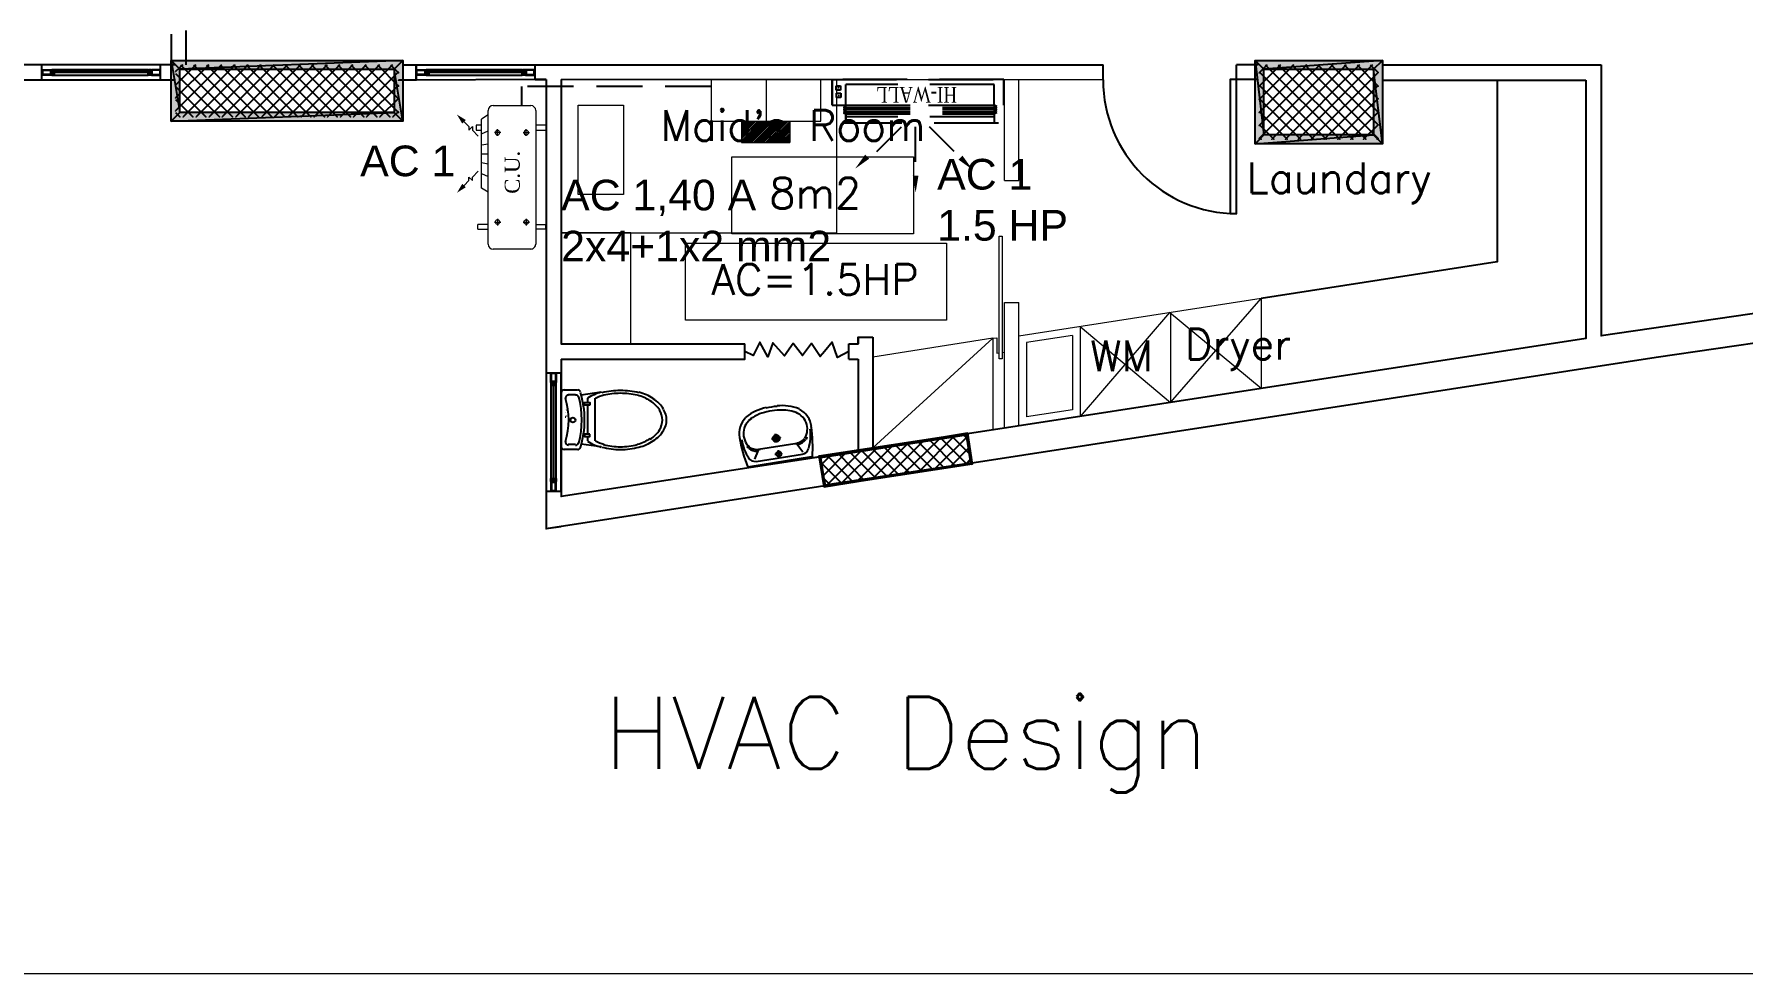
# Model space of a CAD drawing. Header units: inches. Extents: x 14 to 158, y 51 to 94.
# Drawn here: x 99.61 to 110.76, y 73.44 to 79.57 of the extents above; entities that cross this region are included whole.
import ezdxf

# ---------------------------------------------------------------- set-up
doc = ezdxf.new("R2010")
doc.units = ezdxf.units.IN
doc.header["$LTSCALE"] = 0.6
doc.header["$MEASUREMENT"] = 0
doc.linetypes.add('DASHED', pattern=[0.75, 0.5, -0.25])
doc.layers.get('0').update_dxf_attribs({"color": 253, "lineweight": 0})
for name, color, linetype, lineweight in [('AC-COND. UNIT', 195, 'Continuous', 0), ('Furniture', 253, 'Continuous', 0), ('POWER', 4, 'Continuous', 0), ('text', 3, 'Continuous', 0)]:
    doc.layers.add(name, color=color, linetype=linetype, lineweight=lineweight)
doc.layers.add('AC-HI.WALL', color=3, linetype='DASHED')
doc.styles.add('C', font='ROMANC.SHX')
doc.styles.add('ROMANS', font='', dxfattribs={"width": 0.8})
doc.styles.add('SIMPLEX', font='SIMPLEX.SHX')
doc.styles.get("Standard").update_dxf_attribs({"font": 'arial.ttf'})
doc.styles.get('ROMANS').set_extended_font_data('Amphion')

# ---------------------------------------------------------------- blocks, each defined once
blk = doc.blocks.new('A$C7A874722')
for p, q in [((1.8, 1), (0, 1)), ((0, 1), (0, 0)), ((1.8, 0), (1.8, 1)), ((0, 0), (1.8, 0))]:
    blk.add_line(p, q)
blk = doc.blocks.new('A$C685158DF')
at = {"layer": 'AC-HI.WALL', "color": 2}
for p, q in [((0, -0.4), (0, 0.4)), ((0, 0.4), (0.12, 0.4)), ((0, -0.4), (0, 0.4)), ((0.12, -0.4), (0.12, 0.4)), ((0.12, -0.4), (0.12, 0.4)), ((0.0235, 0.356), (0.0235, -0.3358)), ((0.1068, 0.356), (0.0235, 0.356)), ((0.12, 0.356), (0.1068, 0.356)), ((0.12, 0.356), (0.1068, 0.356)), ((0.1249, 0.3673), (0.12, 0.356)), ((0.1249, 0.3673), (0.12, 0.356)), ((0.12, 0.356), (0.2027, 0.356)), ((0.12, -0.3358), (0.12, 0.356)), ((0.12, -0.3358), (0.12, 0.356)), ((0.12, 0.356), (0.2027, 0.356)), ((0.1249, 0.3673), (0.1299, 0.356)), ((0.1249, 0.3673), (0.1299, 0.356)), ((0.1349, 0.3673), (0.1299, 0.356)), ((0.1349, 0.3673), (0.1299, 0.356)), ((0.1299, -0.3358), (0.1299, 0.356)), ((0.1299, -0.3358), (0.1299, 0.356)), ((0.1349, 0.3673), (0.1399, 0.356)), ((0.1349, 0.3673), (0.1399, 0.356)), ((0.1448, 0.3673), (0.1399, 0.356)), ((0.1448, 0.3673), (0.1399, 0.356)), ((0.1399, -0.3358), (0.1399, 0.356)), ((0.1399, -0.3358), (0.1399, 0.356)), ((0.1448, 0.3673), (0.1498, 0.356)), ((0.1448, 0.3673), (0.1498, 0.356)), ((0.1548, 0.3673), (0.1498, 0.356)), ((0.1548, 0.3673), (0.1498, 0.356)), ((0.1498, -0.3358), (0.1498, 0.356)), ((0.1548, 0.3673), (0.1598, 0.356)), ((0.1548, 0.3673), (0.1598, 0.356)), ((0.1598, 0.356), (0.2027, 0.356)), ((0.1598, -0.3358), (0.1598, 0.356)), ((0.1598, -0.3358), (0.1598, 0.356)), ((0.1598, 0.356), (0.2027, 0.356)), ((0.174, 0.356), (0.174, -0.3358)), ((0.174, 0.356), (0.174, -0.3358)), ((0.2027, 0.3753), (0.2027, -0.355)), ((0.2027, 0.3753), (0.2027, -0.355)), ((0.3352, 0.1696), (0.2202, 0.0546)), ((0.3352, 0.1696), (0.2202, 0.0546)), ((0.3828, -0.0111), (0.2202, -0.0111)), ((0.3828, -0.0111), (0.2202, -0.0111)), ((0.3352, -0.1918), (0.2202, -0.0769)), ((0.3352, -0.1918), (0.2202, -0.0769)), ((0.0928, -0.3358), (0.0235, -0.3358)), ((0.2027, -0.3358), (0.0928, -0.3358)), ((0.2027, -0.3358), (0.0928, -0.3358)), ((0.12, -0.3358), (0.1068, -0.3358)), ((0.12, -0.3358), (0.1068, -0.3358)), ((0.1249, -0.3471), (0.12, -0.3358)), ((0.1249, -0.3471), (0.12, -0.3358)), ((0.1249, -0.3471), (0.1299, -0.3358)), ((0.1249, -0.3471), (0.1299, -0.3358)), ((0.1349, -0.3471), (0.1299, -0.3358)), ((0.1349, -0.3471), (0.1299, -0.3358)), ((0.1349, -0.3471), (0.1399, -0.3358)), ((0.1349, -0.3471), (0.1399, -0.3358)), ((0.1448, -0.3471), (0.1399, -0.3358)), ((0.1448, -0.3471), (0.1399, -0.3358)), ((0.1448, -0.3471), (0.1498, -0.3358)), ((0.1448, -0.3471), (0.1498, -0.3358)), ((0.1548, -0.3471), (0.1498, -0.3358)), ((0.1548, -0.3471), (0.1498, -0.3358)), ((0.1548, -0.3471), (0.1598, -0.3358)), ((0.1548, -0.3471), (0.1598, -0.3358)), ((0.1598, -0.3358), (0.2027, -0.3358)), ((0.1598, -0.3358), (0.2027, -0.3358)), ((0.12, -0.4), (0, -0.4)), ((0.12, -0.4), (0, -0.4))]:
    blk.add_line(p, q, dxfattribs=at)
for points in [[(0.12, -0.4), (0.12, 0.4), (0, 0.4), (0, -0.4)], [(0.0489, -0.3603), (0.0489, -0.3803), (0.0289, -0.3803), (0.0289, -0.3603)], [(0.0489, -0.3603), (0.0489, -0.3803), (0.0289, -0.3803), (0.0289, -0.3603)], [(0.0836, -0.3591), (0.0836, -0.3791), (0.0636, -0.3791), (0.0636, -0.3591)], [(0.0836, -0.3591), (0.0836, -0.3791), (0.0636, -0.3791), (0.0636, -0.3591)]]:
    blk.add_lwpolyline(points, close=True, dxfattribs=at)
at = {"layer": 'AC-HI.WALL', "color": 2, "const_width": 0.00371}
for points in [[(0.0387, -0.3683, 1), (0.0387, -0.3721, 1)], [(0.0387, -0.3683, 1), (0.0387, -0.3721, 1)], [(0.0745, -0.3666, 1), (0.0745, -0.3704, 1)], [(0.0745, -0.3666, 1), (0.0745, -0.3704, 1)]]:
    blk.add_lwpolyline(points, format="xyb", close=True, dxfattribs=at)
at = {"layer": 'AC-HI.WALL', "color": 2}
for points in [[(0.3543, 0.2076), (0.3731, 0.1888), (0.42, 0.2545)], [(0.3543, 0.2076), (0.3731, 0.1888), (0.42, 0.2545)], [(0.4474, 0.0027), (0.4474, -0.0239), (0.5271, -0.0106)], [(0.4474, 0.0027), (0.4474, -0.0239), (0.5271, -0.0106)], [(0.3499, -0.2457), (0.3686, -0.2269), (0.4156, -0.2926)], [(0.3499, -0.2457), (0.3686, -0.2269), (0.4156, -0.2926)]]:
    blk.add_solid(points, dxfattribs=at)
at = {"layer": 'AC-HI.WALL', "color": 2, "insert": (0.0331, -0.0063), "char_height": 0.073015, "width": 1.967177, "attachment_point": 8, "rotation": 270, "style": 'ROMANS'}
blk.add_mtext('\\A1;{\\fTimes New Roman|b0|i0|c0|p18;HI-WALL}', dxfattribs=at)
blk = doc.blocks.new('*X36')
at = {"color": 0}
for p, q in [((375.833, -121.97), (376.007, -121.796)), ((375.833, -121.956), (375.993, -121.796)), ((375.833, -121.942), (375.979, -121.796)), ((375.833, -121.928), (375.965, -121.796)), ((375.833, -121.914), (375.951, -121.796)), ((375.833, -121.9), (375.936, -121.796)), ((375.833, -121.886), (375.922, -121.796)), ((375.833, -121.871), (375.908, -121.796)), ((375.833, -121.857), (375.894, -121.796)), ((375.833, -121.843), (375.88, -121.796)), ((375.833, -121.829), (375.866, -121.796)), ((375.833, -121.815), (375.852, -121.796)), ((375.833, -121.801), (375.837, -121.796)), ((375.845, -121.972), (376.021, -121.796)), ((375.859, -121.972), (376.035, -121.796)), ((375.873, -121.972), (376.05, -121.796)), ((375.887, -121.972), (376.064, -121.796)), ((375.901, -121.972), (376.078, -121.796)), ((375.916, -121.972), (376.092, -121.796)), ((375.93, -121.972), (376.106, -121.796)), ((375.944, -121.972), (376.12, -121.796)), ((375.958, -121.972), (376.134, -121.796)), ((375.972, -121.972), (376.149, -121.796)), ((375.986, -121.972), (376.163, -121.796)), ((376, -121.972), (376.177, -121.796)), ((376.015, -121.972), (376.191, -121.796)), ((376.029, -121.972), (376.205, -121.796)), ((376.043, -121.972), (376.219, -121.796)), ((376.057, -121.972), (376.233, -121.797)), ((376.071, -121.972), (376.233, -121.811)), ((376.085, -121.972), (376.233, -121.825)), ((376.099, -121.972), (376.233, -121.839)), ((376.114, -121.972), (376.233, -121.853)), ((376.128, -121.972), (376.233, -121.867)), ((376.142, -121.972), (376.233, -121.882)), ((376.156, -121.972), (376.233, -121.896)), ((376.17, -121.972), (376.233, -121.91)), ((376.184, -121.972), (376.233, -121.924)), ((376.198, -121.972), (376.233, -121.938)), ((376.213, -121.972), (376.233, -121.952)), ((376.227, -121.972), (376.233, -121.966))]:
    blk.add_line(p, q, dxfattribs=at)
blk = doc.blocks.new('CB')
at = {"layer": 'POWER'}
for points in [[(28.618, 18.949), (28.924, 18.949)], [(28.618, 18.814), (28.618, 18.949)], [(28.924, 18.814), (28.924, 18.949)], [(29.121, 18.549), (28.425, 18.549), (28.425, 18.814), (29.121, 18.814), (29.121, 18.549)], [(28.773, 18.549), (28.773, 18.814)]]:
    blk.add_lwpolyline(points, dxfattribs=at)
at = {"layer": 'POWER', "xscale": -0.76608, "yscale": 0.76608, "zscale": 0.76608, "rotation": 359.9999999999998}
blk.add_blockref('*X36', (316.842, 112.255), dxfattribs=at)
blk = doc.blocks.new('A$C408B1B4C')
at = {"layer": 'AC-COND. UNIT', "color": 2}
for p, q in [((-0.287, 0.02), (-0.062, 0.02)), ((-0.461, -0.077), (-0.432, -0.106)), ((-0.389, -0.098), (-0.389, -0.127)), ((-0.357, -0.098), (-0.389, -0.098)), ((-0.317, -0.036), (-0.357, -0.061)), ((-0.357, -0.475), (-0.357, -0.061)), ((-0.317, -0.809), (-0.317, -0.01)), ((-0.032, -0.01), (-0.032, -0.809)), ((0.029, -0.098), (-0.032, -0.098)), ((0.029, -0.098), (0.029, -0.127)), ((-0.432, -0.128), (-0.411, -0.106)), ((-0.432, -0.106), (-0.432, -0.128)), ((-0.411, -0.106), (-0.411, -0.128)), ((-0.411, -0.128), (-0.376, -0.163)), ((-0.389, -0.127), (-0.357, -0.127)), ((-0.357, -0.149), (-0.317, -0.132)), ((-0.241, -0.142), (-0.28, -0.142)), ((-0.261, -0.161), (-0.261, -0.122)), ((-0.108, -0.142), (-0.069, -0.142)), ((-0.089, -0.161), (-0.089, -0.122)), ((-0.032, -0.127), (0.029, -0.127)), ((-0.357, -0.215), (-0.317, -0.208)), ((-0.357, -0.268), (-0.317, -0.268)), ((-0.432, -0.408), (-0.411, -0.429)), ((-0.432, -0.429), (-0.432, -0.408)), ((-0.411, -0.408), (-0.376, -0.373)), ((-0.411, -0.429), (-0.411, -0.408)), ((-0.357, -0.321), (-0.317, -0.328)), ((-0.357, -0.387), (-0.317, -0.404)), ((-0.461, -0.459), (-0.432, -0.429)), ((-0.317, -0.499), (-0.357, -0.475)), ((-0.317, -0.691), (-0.378, -0.691)), ((-0.378, -0.72), (-0.378, -0.691)), ((-0.28, -0.677), (-0.241, -0.677)), ((-0.261, -0.658), (-0.261, -0.697)), ((-0.108, -0.677), (-0.069, -0.677)), ((-0.089, -0.658), (-0.089, -0.697)), ((-0.032, -0.691), (0.029, -0.691)), ((0.029, -0.72), (0.029, -0.691)), ((-0.378, -0.72), (-0.317, -0.72)), ((0.029, -0.72), (-0.032, -0.72)), ((-0.062, -0.839), (-0.287, -0.839))]:
    blk.add_line(p, q, dxfattribs=at)
for centre, start, end in [((-0.287, -0.01), 90, 180), ((-0.062, -0.01), 0, 90), ((-0.287, -0.809), 180, 270), ((-0.062, -0.809), 270, 0)]:
    blk.add_arc(centre, 0.03, start, end, dxfattribs=at)
at = {"layer": 'AC-COND. UNIT', "color": 2, "extrusion": (6.64157e-26, 1.99247e-25, -1)}
for centre in [(-0.261, -0.142), (-0.089, -0.142)]:
    blk.add_ellipse(centre, major_axis=(0.00968, -0.00968), ratio=1, dxfattribs=at)
at = {"layer": 'AC-COND. UNIT', "color": 2}
for centre in [(-0.261, -0.677), (-0.089, -0.677)]:
    blk.add_ellipse(centre, major_axis=(0.00968, 0.00968), ratio=1, dxfattribs=at)
for points in [[(-0.472, -0.088), (-0.451, -0.066), (-0.504, -0.034)], [(-0.472, -0.448), (-0.451, -0.469), (-0.504, -0.502)]]:
    blk.add_solid(points, dxfattribs=at)
at = {"layer": 'AC-COND. UNIT', "color": 2, "linetype": 'Continuous', "insert": (-0.126, -0.508), "char_height": 0.09, "width": 2.16666, "attachment_point": 7, "rotation": 90, "style": 'C'}
blk.add_mtext('\\A1;{\\fTimes New Roman|b0|i0|c0|p18;C.U.}', dxfattribs=at)

msp = doc.modelspace()

# ---------------------------------------------------------------- hatches: boundary and pattern name
h = msp.add_hatch(color=256)
h.paths.add_polyline_path([(101.956, 79.058), (102.013, 79.002), (101.956, 79.341)])
h.paths.add_polyline_path([(102.013, 79.002), (101.956, 79.341), (102.013, 79.397)])
h.paths.add_polyline_path([(101.956, 79.341), (102.013, 79.397), (100.558, 79.341)])
h.paths.add_polyline_path([(102.013, 79.397), (100.558, 79.341), (100.501, 79.397)])
h.paths.add_polyline_path([(100.558, 79.341), (100.501, 79.397), (100.558, 79.058)])
h.paths.add_polyline_path([(100.501, 79.397), (100.558, 79.058), (100.501, 79.002)])
h.paths.add_polyline_path([(100.558, 79.058), (100.501, 79.002), (101.956, 79.058)])
h.paths.add_polyline_path([(100.501, 79.002), (101.956, 79.058), (102.013, 79.002)])
h = msp.add_hatch(color=256)
h.paths.add_polyline_path([(101.956, 79.058), (102.013, 79.002), (101.956, 79.341)])
h.paths.add_polyline_path([(102.013, 79.002), (101.956, 79.341), (102.013, 79.397)])
h.paths.add_polyline_path([(101.956, 79.341), (102.013, 79.397), (100.558, 79.341)])
h.paths.add_polyline_path([(102.013, 79.397), (100.558, 79.341), (100.501, 79.397)])
h.paths.add_polyline_path([(100.558, 79.341), (100.501, 79.397), (100.558, 79.058)])
h.paths.add_polyline_path([(100.501, 79.397), (100.558, 79.058), (100.501, 79.002)])
h.paths.add_polyline_path([(100.558, 79.058), (100.501, 79.002), (101.956, 79.058)])
h.paths.add_polyline_path([(100.501, 79.002), (101.956, 79.058), (102.013, 79.002)])
h = msp.add_hatch(color=256)
h.paths.add_polyline_path([(107.634, 78.913), (107.577, 78.853), (108.35, 78.913)])
h.paths.add_polyline_path([(107.577, 78.853), (108.35, 78.913), (108.41, 78.853)])
h.paths.add_polyline_path([(108.35, 78.913), (108.41, 78.853), (108.35, 79.341)])
h.paths.add_polyline_path([(108.41, 78.853), (108.35, 79.341), (108.41, 79.397)])
h.paths.add_polyline_path([(108.35, 79.341), (108.41, 79.397), (107.634, 79.341)])
h.paths.add_polyline_path([(108.41, 79.397), (107.634, 79.341), (107.577, 79.397)])
h.paths.add_polyline_path([(107.634, 79.341), (107.577, 79.397), (107.634, 78.913)])
h.paths.add_polyline_path([(107.577, 79.397), (107.634, 78.913), (107.577, 78.853)])
h = msp.add_hatch(color=256)
h.paths.add_polyline_path([(103.068, 77.109), (103.079, 77.109), (103.079, 77.105), (103.076, 77.105), (103.072, 77.105), (103.072, 77.109), (103.068, 77.109), (103.069, 77.109)])
h.paths.add_polyline_path([(103.076, 77.109), (103.072, 77.109), (103.072, 77.105), (103.076, 77.105), (103.079, 77.105), (103.079, 77.109)])
for points in [[(103.076, 77.119), (103.072, 77.119), (103.072, 77.116), (103.072, 77.112), (103.076, 77.112), (103.076, 77.116), (103.076, 77.119), (103.079, 77.119), (103.083, 77.119), (103.083, 77.116), (103.083, 77.112), (103.079, 77.112), (103.079, 77.116), (103.079, 77.119), (103.079, 77.116), (103.076, 77.116), (103.076, 77.112), (103.072, 77.112), (103.072, 77.116), (103.072, 77.119)], [(103.076, 77.092), (103.072, 77.092), (103.072, 77.087), (103.076, 77.087), (103.076, 77.092), (103.079, 77.092), (103.079, 77.087), (103.076, 77.087), (103.079, 77.087), (103.079, 77.092), (103.076, 77.092), (103.076, 77.087), (103.072, 77.087), (103.072, 77.092)], [(103.076, 77.081), (103.072, 77.081), (103.072, 77.078), (103.072, 77.076), (103.076, 77.078), (103.076, 77.076), (103.076, 77.081), (103.079, 77.081), (103.083, 77.081), (103.083, 77.078), (103.083, 77.076), (103.079, 77.078), (103.079, 77.076), (103.079, 77.074), (103.079, 77.078), (103.079, 77.076), (103.079, 77.081), (103.079, 77.078), (103.079, 77.076), (103.076, 77.078), (103.076, 77.076), (103.076, 77.074), (103.072, 77.074), (103.072, 77.078), (103.072, 77.076), (103.072, 77.081)], [(103.072, 77.074), (103.083, 77.074), (103.083, 77.071), (103.079, 77.071), (103.079, 77.069), (103.079, 77.067), (103.076, 77.067), (103.072, 77.067), (103.072, 77.071), (103.076, 77.071), (103.076, 77.069), (103.079, 77.071), (103.079, 77.069), (103.076, 77.071), (103.076, 77.069), (103.072, 77.071)], [(103.072, 77.056), (103.076, 77.056), (103.079, 77.056), (103.079, 77.06), (103.079, 77.056), (103.083, 77.056), (103.079, 77.056)], [(103.072, 77.053), (103.076, 77.053), (103.079, 77.053), (103.079, 77.056), (103.079, 77.053), (103.083, 77.053), (103.079, 77.053)]]:
    msp.add_hatch(color=256).paths.add_polyline_path(points)
h = msp.add_hatch(color=256)
h.paths.add_polyline_path([(103.072, 77.098), (103.072, 77.103), (103.072, 77.101), (103.076, 77.103), (103.076, 77.101), (103.076, 77.098), (103.079, 77.098), (103.079, 77.103), (103.079, 77.101), (103.076, 77.103), (103.076, 77.101), (103.079, 77.103), (103.079, 77.101), (103.079, 77.098), (103.076, 77.098)])
h.paths.add_polyline_path([(103.076, 77.098), (103.076, 77.103), (103.076, 77.101), (103.072, 77.103), (103.072, 77.101), (103.072, 77.098)])
h = msp.add_hatch(color=256)
h.paths.add_polyline_path([(103.072, 77.06), (103.072, 77.063), (103.072, 77.067), (103.076, 77.067), (103.076, 77.063), (103.076, 77.06), (103.079, 77.06), (103.079, 77.063), (103.076, 77.063), (103.076, 77.067), (103.079, 77.067), (103.079, 77.063), (103.079, 77.06), (103.076, 77.06)])
h.paths.add_polyline_path([(103.076, 77.06), (103.076, 77.063), (103.072, 77.063), (103.072, 77.06)])
h = msp.add_hatch(color=256)
h.paths.add_polyline_path([(105.692, 76.954), (105.699, 76.965), (104.742, 76.806)])
h.paths.add_polyline_path([(105.699, 76.965), (104.742, 76.806), (104.731, 76.816)])
h.paths.add_polyline_path([(104.742, 76.806), (104.731, 76.816), (104.77, 76.625)])
h.paths.add_polyline_path([(104.731, 76.816), (104.77, 76.625), (104.763, 76.614)])
h.paths.add_polyline_path([(104.77, 76.625), (104.763, 76.614), (105.72, 76.77)])
h.paths.add_polyline_path([(104.763, 76.614), (105.72, 76.77), (105.731, 76.763)])
h.paths.add_polyline_path([(105.72, 76.77), (105.731, 76.763), (105.692, 76.954)])
h.paths.add_polyline_path([(105.731, 76.763), (105.692, 76.954), (105.699, 76.965)])

# ---------------------------------------------------------------- linework, layer by layer
at = {"linetype": 'Continuous', "lineweight": -2}
for p, q in [((100.501, 79.569), (100.501, 79.397)), ((100.597, 79.592), (100.597, 79.368))]:
    msp.add_line(p, q, dxfattribs=at)
for p, q in [((103.047, 79.273), (106.585, 79.273)), ((107.616, 77.844), (107.616, 77.256))]:
    msp.add_line(p, q)
at = {"lineweight": 0}
for p, q in [((105.941, 78.615), (105.941, 79.273)), ((106.036, 78.615), (106.036, 79.273)), ((105.941, 78.615), (106.036, 78.615)), ((105.941, 76.998), (105.941, 77.817)), ((105.941, 77.817), (106.036, 77.817)), ((106.036, 77.013), (106.036, 77.817))]:
    msp.add_line(p, q, dxfattribs=at)
for points in [[(86.637, 93.027), (118.378, 93.027), (118.378, 73.436), (86.637, 73.436)], [(103.157, 79.106), (103.453, 79.106), (103.453, 78.523), (103.157, 78.523)], [(104.162, 78.768), (105.347, 78.768), (105.347, 78.266), (104.162, 78.266)], [(103.047, 77.547), (103.502, 77.547), (103.502, 78.273), (103.047, 78.273)], [(103.858, 78.204), (105.562, 78.204), (105.562, 77.702), (103.858, 77.702)]]:
    msp.add_lwpolyline(points, close=True)
at = {"linetype": 'Continuous', "lineweight": -2}
for points in [[(99.657, 79.368), (98.15, 79.368), (98.15, 79.368)], [(99.657, 79.368), (99.216, 79.368), (99.216, 79.368)], [(100.431, 79.368), (99.657, 79.368), (99.657, 79.368)], [(99.657, 79.269), (99.657, 79.368), (99.657, 79.368)], [(100.431, 79.368), (99.657, 79.368), (99.657, 79.368)], [(99.657, 79.269), (99.657, 79.368), (99.657, 79.368)], [(99.657, 79.337), (99.722, 79.337), (99.722, 79.301), (99.657, 79.301)], [(99.657, 79.301), (99.657, 79.337), (99.657, 79.337)], [(99.657, 79.337), (99.722, 79.337), (99.722, 79.301), (99.657, 79.301)], [(99.657, 79.301), (99.657, 79.337), (99.657, 79.337)], [(100.372, 79.323), (99.722, 79.323), (99.722, 79.323)], [(100.372, 79.323), (99.722, 79.323), (99.722, 79.323)], [(100.372, 79.319), (99.722, 79.319), (99.722, 79.319)], [(100.372, 79.319), (99.722, 79.319), (99.722, 79.319)], [(100.35, 79.337), (99.739, 79.337), (99.739, 79.337)], [(100.35, 79.337), (99.739, 79.337), (99.739, 79.337)], [(100.431, 79.337), (100.372, 79.337), (100.372, 79.301), (100.431, 79.301)], [(100.431, 79.337), (100.372, 79.337), (100.372, 79.301), (100.431, 79.301)], [(100.53, 79.368), (100.431, 79.368), (100.431, 79.368)], [(100.431, 79.269), (100.431, 79.368), (100.431, 79.368)], [(100.53, 79.368), (100.431, 79.368), (100.431, 79.368)], [(100.431, 79.269), (100.431, 79.368), (100.431, 79.368)], [(100.431, 79.301), (100.431, 79.337), (100.431, 79.337)], [(100.431, 79.301), (100.431, 79.337), (100.431, 79.337)], [(100.83, 79.368), (100.53, 79.068), (100.53, 79.068)], [(100.746, 79.368), (100.53, 79.153), (100.53, 79.153)], [(100.661, 79.368), (100.53, 79.237), (100.53, 79.237)], [(100.576, 79.368), (100.53, 79.326), (100.53, 79.326)], [(100.83, 79.368), (100.53, 79.068), (100.53, 79.068)], [(100.746, 79.368), (100.53, 79.153), (100.53, 79.153)], [(100.661, 79.368), (100.53, 79.237), (100.53, 79.237)], [(100.576, 79.368), (100.53, 79.326), (100.53, 79.326)], [(100.562, 79.368), (100.901, 79.029), (100.901, 79.029)], [(100.562, 79.368), (100.901, 79.029), (100.901, 79.029)], [(100.918, 79.368), (100.58, 79.029), (100.58, 79.029)], [(100.918, 79.368), (100.58, 79.029), (100.58, 79.029)], [(100.646, 79.368), (100.985, 79.029), (100.985, 79.029)], [(100.646, 79.368), (100.985, 79.029), (100.985, 79.029)], [(101.003, 79.368), (100.664, 79.029), (100.664, 79.029)], [(101.003, 79.368), (100.664, 79.029), (100.664, 79.029)], [(100.732, 79.368), (101.07, 79.029), (101.07, 79.029)], [(100.732, 79.368), (101.07, 79.029), (101.07, 79.029)], [(101.088, 79.368), (100.75, 79.029), (100.75, 79.029)], [(101.088, 79.368), (100.75, 79.029), (100.75, 79.029)], [(100.82, 79.368), (101.158, 79.029), (101.158, 79.029)], [(100.82, 79.368), (101.158, 79.029), (101.158, 79.029)], [(101.173, 79.368), (100.834, 79.029), (100.834, 79.029)], [(101.173, 79.368), (100.834, 79.029), (100.834, 79.029)], [(100.904, 79.368), (101.243, 79.029), (101.243, 79.029)], [(100.904, 79.368), (101.243, 79.029), (101.243, 79.029)], [(101.261, 79.368), (100.922, 79.029), (100.922, 79.029)], [(101.261, 79.368), (100.922, 79.029), (100.922, 79.029)], [(100.99, 79.368), (101.328, 79.029), (101.328, 79.029)], [(100.99, 79.368), (101.328, 79.029), (101.328, 79.029)], [(101.345, 79.368), (101.006, 79.029), (101.006, 79.029)], [(101.345, 79.368), (101.006, 79.029), (101.006, 79.029)], [(101.074, 79.368), (101.413, 79.029), (101.413, 79.029)], [(101.074, 79.368), (101.413, 79.029), (101.413, 79.029)], [(101.431, 79.368), (101.092, 79.029), (101.092, 79.029)], [(101.431, 79.368), (101.092, 79.029), (101.092, 79.029)], [(101.162, 79.368), (101.501, 79.029), (101.501, 79.029)], [(101.162, 79.368), (101.501, 79.029), (101.501, 79.029)], [(101.519, 79.368), (101.176, 79.029), (101.176, 79.029)], [(101.519, 79.368), (101.176, 79.029), (101.176, 79.029)], [(101.246, 79.368), (101.585, 79.029), (101.585, 79.029)], [(101.246, 79.368), (101.585, 79.029), (101.585, 79.029)], [(101.603, 79.368), (101.264, 79.029), (101.264, 79.029)], [(101.603, 79.368), (101.264, 79.029), (101.264, 79.029)], [(101.332, 79.368), (101.671, 79.029), (101.671, 79.029)], [(101.332, 79.368), (101.671, 79.029), (101.671, 79.029)], [(101.687, 79.368), (101.35, 79.029), (101.35, 79.029)], [(101.687, 79.368), (101.35, 79.029), (101.35, 79.029)], [(101.416, 79.368), (101.759, 79.029), (101.759, 79.029)], [(101.416, 79.368), (101.759, 79.029), (101.759, 79.029)], [(101.773, 79.368), (101.434, 79.029), (101.434, 79.029)], [(101.773, 79.368), (101.434, 79.029), (101.434, 79.029)], [(101.504, 79.368), (101.843, 79.029), (101.843, 79.029)], [(101.504, 79.368), (101.843, 79.029), (101.843, 79.029)], [(101.861, 79.368), (101.522, 79.029), (101.522, 79.029)], [(101.861, 79.368), (101.522, 79.029), (101.522, 79.029)], [(101.59, 79.368), (101.929, 79.029), (101.929, 79.029)], [(101.59, 79.368), (101.929, 79.029), (101.929, 79.029)], [(101.945, 79.368), (101.607, 79.029), (101.607, 79.029)], [(101.945, 79.368), (101.607, 79.029), (101.607, 79.029)], [(101.674, 79.368), (101.985, 79.058), (101.985, 79.058)], [(101.674, 79.368), (101.985, 79.058), (101.985, 79.058)], [(101.985, 79.323), (101.692, 79.029), (101.692, 79.029)], [(101.985, 79.323), (101.692, 79.029), (101.692, 79.029)], [(101.762, 79.368), (101.985, 79.146), (101.985, 79.146)], [(101.762, 79.368), (101.985, 79.146), (101.985, 79.146)], [(101.847, 79.368), (101.985, 79.23), (101.985, 79.23)], [(101.847, 79.368), (101.985, 79.23), (101.985, 79.23)], [(101.932, 79.368), (101.985, 79.316), (101.985, 79.316)], [(101.932, 79.368), (101.985, 79.316), (101.985, 79.316)], [(102.101, 79.368), (102.101, 79.269), (101.985, 79.269)], [(102.013, 79.368), (106.585, 79.368), (106.585, 79.368)], [(102.101, 79.269), (102.101, 79.368), (102.101, 79.368)], [(102.101, 79.337), (102.165, 79.337), (102.165, 79.301), (102.101, 79.301)], [(102.101, 79.301), (102.101, 79.337), (102.101, 79.337)], [(102.101, 79.337), (102.165, 79.337), (102.165, 79.301), (102.101, 79.301)], [(102.101, 79.301), (102.101, 79.337), (102.101, 79.337)], [(102.814, 79.323), (102.165, 79.323), (102.165, 79.323)], [(102.814, 79.323), (102.165, 79.323), (102.165, 79.323)], [(102.814, 79.319), (102.165, 79.319), (102.165, 79.319)], [(102.814, 79.319), (102.165, 79.319), (102.165, 79.319)], [(102.793, 79.337), (102.185, 79.337), (102.185, 79.337)], [(102.793, 79.337), (102.185, 79.337), (102.185, 79.337)], [(102.878, 79.337), (102.814, 79.337), (102.814, 79.301), (102.878, 79.301)], [(102.878, 79.337), (102.814, 79.337), (102.814, 79.301), (102.878, 79.301)], [(102.948, 79.273), (102.878, 79.273), (102.878, 79.368)], [(102.878, 79.273), (102.878, 79.368), (102.878, 79.368)], [(102.878, 79.301), (102.878, 79.337), (102.878, 79.337)], [(102.878, 79.301), (102.878, 79.337), (102.878, 79.337)], [(106.585, 79.273), (106.585, 79.368), (106.585, 79.368)], [(107.598, 79.273), (107.457, 79.273), (107.457, 79.368)], [(107.598, 79.368), (107.457, 79.368), (107.457, 79.368)], [(108.085, 79.368), (107.605, 78.888), (107.605, 78.888)], [(108.001, 79.368), (107.605, 78.973), (107.605, 78.973)], [(107.915, 79.368), (107.605, 79.058), (107.605, 79.058)], [(107.831, 79.368), (107.605, 79.142), (107.605, 79.142)], [(107.743, 79.368), (107.605, 79.23), (107.605, 79.23)], [(107.657, 79.368), (107.605, 79.316), (107.605, 79.316)], [(107.605, 79.323), (108.042, 78.884), (108.042, 78.884)], [(107.644, 79.368), (108.13, 78.884), (108.13, 78.884)], [(108.173, 79.368), (107.686, 78.884), (107.686, 78.884)], [(107.729, 79.368), (108.216, 78.884), (108.216, 78.884)], [(108.259, 79.368), (107.775, 78.884), (107.775, 78.884)], [(107.817, 79.368), (108.3, 78.884), (108.3, 78.884)], [(108.343, 79.368), (107.859, 78.884), (107.859, 78.884)], [(107.902, 79.368), (108.381, 78.888), (108.381, 78.888)], [(108.381, 79.319), (107.944, 78.884), (107.944, 78.884)], [(107.987, 79.368), (108.381, 78.977), (108.381, 78.977)], [(108.075, 79.368), (108.381, 79.061), (108.381, 79.061)], [(108.159, 79.368), (108.381, 79.146), (108.381, 79.146)], [(108.244, 79.368), (108.381, 79.23), (108.381, 79.23)], [(108.329, 79.368), (108.381, 79.319), (108.381, 79.319)], [(108.41, 79.368), (109.836, 79.368), (109.836, 79.368)], [(109.836, 79.368), (109.836, 77.6), (109.836, 77.6)], [(99.657, 79.269), (99.313, 79.269), (99.313, 79.269)], [(99.657, 79.269), (99.313, 79.269), (99.313, 79.269)], [(100.431, 79.269), (99.657, 79.269), (99.657, 79.269)], [(100.431, 79.269), (99.657, 79.269), (99.657, 79.269)], [(99.739, 79.301), (100.35, 79.301), (100.35, 79.301)], [(99.739, 79.301), (100.35, 79.301), (100.35, 79.301)], [(100.53, 79.269), (100.431, 79.269), (100.431, 79.269)], [(100.53, 79.269), (100.431, 79.269), (100.431, 79.269)], [(100.53, 79.312), (100.816, 79.029), (100.816, 79.029)], [(100.53, 79.312), (100.816, 79.029), (100.816, 79.029)], [(100.53, 79.228), (100.728, 79.029), (100.728, 79.029)], [(100.53, 79.228), (100.728, 79.029), (100.728, 79.029)], [(101.985, 79.237), (101.776, 79.029), (101.776, 79.029)], [(101.985, 79.237), (101.776, 79.029), (101.776, 79.029)], [(102.101, 79.269), (101.985, 79.269), (101.985, 79.269)], [(102.878, 79.273), (102.101, 79.269), (102.101, 79.269)], [(102.878, 79.273), (102.101, 79.269), (102.101, 79.269)], [(102.185, 79.301), (102.793, 79.301), (102.793, 79.301)], [(102.185, 79.301), (102.793, 79.301), (102.793, 79.301)], [(102.878, 79.273), (102.948, 79.273), (102.948, 79.273)], [(102.948, 79.273), (102.948, 76.34), (102.948, 76.34)], [(103.047, 79.273), (103.047, 77.547), (103.047, 77.547)], [(107.605, 79.237), (107.958, 78.884), (107.958, 78.884)], [(108.381, 79.235), (108.028, 78.884), (108.028, 78.884)], [(108.41, 79.269), (109.737, 79.269), (109.737, 79.269)], [(109.158, 79.269), (109.158, 78.083), (109.158, 78.083)], [(109.737, 79.269), (109.737, 77.583), (109.737, 77.583)], [(100.53, 79.142), (100.643, 79.029), (100.643, 79.029)], [(100.53, 79.142), (100.643, 79.029), (100.643, 79.029)], [(101.985, 79.149), (101.864, 79.029), (101.864, 79.029)], [(101.985, 79.149), (101.864, 79.029), (101.864, 79.029)], [(107.605, 79.149), (107.874, 78.884), (107.874, 78.884)], [(108.381, 79.149), (108.117, 78.884), (108.117, 78.884)], [(100.53, 79.058), (100.558, 79.029), (100.558, 79.029)], [(100.53, 79.058), (100.558, 79.029), (100.558, 79.029)], [(101.985, 79.065), (101.949, 79.029), (101.949, 79.029)], [(101.985, 79.065), (101.949, 79.029), (101.949, 79.029)], [(107.605, 79.065), (107.786, 78.884), (107.786, 78.884)], [(107.605, 78.98), (107.7, 78.884), (107.7, 78.884)], [(108.381, 79.061), (108.202, 78.884), (108.202, 78.884)], [(107.605, 78.895), (107.616, 78.884), (107.616, 78.884)], [(108.381, 78.977), (108.286, 78.884), (108.286, 78.884)], [(108.381, 78.891), (108.375, 78.884), (108.375, 78.884)], [(114.871, 78.137), (110.196, 77.458), (110.196, 77.458)], [(109.158, 78.083), (107.616, 77.844)], [(111.778, 77.882), (109.836, 77.6), (109.836, 77.6)], [(103.047, 77.547), (104.247, 77.547), (104.247, 77.547)], [(104.925, 77.497), (104.851, 77.458), (104.817, 77.558), (104.767, 77.497), (104.738, 77.465), (104.681, 77.551), (104.622, 77.472), (104.561, 77.551), (104.505, 77.469), (104.428, 77.554), (104.396, 77.463), (104.344, 77.558), (104.301, 77.472), (104.247, 77.497)], [(104.247, 77.447), (104.247, 77.547), (104.247, 77.547)], [(104.925, 77.547), (104.986, 77.547), (104.986, 77.547)], [(104.925, 77.447), (104.925, 77.547), (104.925, 77.547)], [(104.986, 77.592), (105.081, 77.592), (105.081, 77.592)], [(105.081, 77.592), (105.081, 77.536), (105.081, 77.536)], [(105.081, 77.547), (105.081, 76.861), (105.081, 76.861)], [(109.737, 77.583), (107.616, 77.256), (107.616, 77.256)], [(103.047, 77.447), (103.047, 76.551), (103.047, 76.551)], [(103.047, 77.447), (104.247, 77.447), (104.247, 77.447)], [(104.925, 77.447), (104.986, 77.447), (104.986, 77.447)], [(104.986, 77.447), (104.986, 76.847), (104.986, 76.847)], [(110.196, 77.458), (108.284, 77.162), (108.284, 77.162)], [(102.948, 77.359), (103.047, 77.359), (103.047, 77.359)], [(102.948, 77.359), (102.948, 76.587), (102.948, 76.587)], [(102.948, 77.359), (103.047, 77.359), (103.047, 77.359)], [(102.948, 77.359), (102.948, 76.587), (102.948, 76.587)], [(103.015, 77.359), (103.015, 77.296), (102.98, 77.296), (102.98, 77.359)], [(102.98, 77.359), (103.015, 77.359), (103.015, 77.359)], [(103.015, 77.359), (103.015, 77.296), (102.98, 77.296), (102.98, 77.359)], [(102.98, 77.359), (103.015, 77.359), (103.015, 77.359)], [(103.047, 77.402), (103.047, 76.551), (103.047, 76.551)], [(103.047, 76.587), (103.047, 77.359), (103.047, 77.359)], [(103.047, 76.587), (103.047, 77.359), (103.047, 77.359)], [(102.98, 77.279), (102.98, 76.668), (102.98, 76.668)], [(102.98, 77.279), (102.98, 76.668), (102.98, 76.668)], [(103.015, 76.668), (103.015, 77.279), (103.015, 77.279)], [(103.015, 76.668), (103.015, 77.279), (103.015, 77.279)], [(103.047, 76.879), (103.047, 77.229), (103.047, 77.229)], [(103.065, 77.247), (103.153, 77.247), (103.153, 77.247)], [(103.093, 77.218), (103.14, 77.218), (103.14, 77.218)], [(103.309, 77.232), (103.178, 77.212), (103.178, 77.212)], [(107.616, 77.256), (105.7, 76.96), (105.7, 76.96)], [(108.284, 77.162), (102.948, 76.34), (102.948, 76.34)], [(103.221, 77.166), (103.221, 77.194), (103.221, 77.194)], [(103.221, 76.958), (103.221, 77.148), (103.221, 77.148)], [(103.269, 76.915), (103.269, 77.194), (103.269, 77.194)], [(103.14, 76.89), (103.093, 76.89), (103.093, 76.89)], [(103.309, 76.876), (103.178, 76.894), (103.178, 76.894)], [(103.221, 76.915), (103.221, 76.943), (103.221, 76.943)], [(104.335, 76.861), (104.572, 76.897), (104.572, 76.897)], [(104.421, 76.929), (104.48, 76.936), (104.48, 76.936)], [(104.457, 76.904), (104.446, 76.961), (104.446, 76.961)], [(104.625, 76.841), (104.586, 76.894), (104.586, 76.894)], [(105.7, 76.962), (104.597, 76.788), (104.597, 76.788)], [(105.109, 76.87), (104.876, 76.636), (104.876, 76.636)], [(105.211, 76.883), (104.978, 76.65), (104.978, 76.65)], [(105.31, 76.897), (105.081, 76.668), (105.081, 76.668)], [(105.081, 76.861), (105.251, 76.693), (105.251, 76.693)], [(105.154, 76.876), (105.324, 76.703), (105.324, 76.703)], [(105.412, 76.915), (105.179, 76.682), (105.179, 76.682)], [(105.229, 76.886), (105.399, 76.718), (105.399, 76.718)], [(105.516, 76.929), (105.283, 76.7), (105.283, 76.7)], [(105.303, 76.897), (105.473, 76.727), (105.473, 76.727)], [(105.378, 76.908), (105.547, 76.739), (105.547, 76.739)], [(105.614, 76.947), (105.385, 76.714), (105.385, 76.714)], [(105.451, 76.922), (105.621, 76.75), (105.621, 76.75)], [(105.699, 76.943), (105.483, 76.727), (105.483, 76.727)], [(105.525, 76.933), (105.695, 76.763), (105.695, 76.763)], [(105.709, 76.87), (105.586, 76.745), (105.586, 76.745)], [(105.6, 76.943), (105.716, 76.827), (105.716, 76.827)], [(105.674, 76.954), (105.699, 76.929), (105.699, 76.929)], [(104.986, 76.847), (103.047, 76.551), (103.047, 76.551)], [(103.153, 76.858), (103.065, 76.858), (103.065, 76.858)], [(104.265, 76.745), (104.681, 76.813), (104.681, 76.813)], [(104.312, 76.795), (104.335, 76.854), (104.335, 76.854)], [(104.321, 76.781), (104.622, 76.827), (104.622, 76.827)], [(104.441, 76.827), (104.488, 76.834), (104.488, 76.834)], [(104.464, 76.854), (104.47, 76.809), (104.47, 76.809)], [(104.681, 76.813), (104.683, 76.812), (104.683, 76.812)], [(104.742, 76.773), (104.88, 76.636), (104.88, 76.636)], [(104.806, 76.82), (104.745, 76.759), (104.745, 76.759)], [(104.908, 76.838), (104.756, 76.685), (104.756, 76.685)], [(105.007, 76.852), (104.777, 76.621), (104.777, 76.621)], [(104.785, 76.816), (104.953, 76.646), (104.953, 76.646)], [(104.858, 76.83), (105.028, 76.657), (105.028, 76.657)], [(104.932, 76.841), (105.102, 76.671), (105.102, 76.671)], [(105.007, 76.852), (105.176, 76.682), (105.176, 76.682)], [(105.72, 76.795), (105.688, 76.759), (105.688, 76.759)], [(103.015, 76.587), (103.015, 76.646), (102.98, 76.646), (102.98, 76.587)], [(103.015, 76.587), (103.015, 76.646), (102.98, 76.646), (102.98, 76.587)], [(104.76, 76.671), (104.806, 76.625), (104.806, 76.625)], [(102.948, 76.587), (103.047, 76.587), (103.047, 76.587)], [(102.98, 76.587), (103.015, 76.587), (103.015, 76.587)], [(102.98, 76.587), (103.015, 76.587), (103.015, 76.587)], [(103.047, 76.354), (102.948, 76.34), (102.948, 76.34)]]:
    msp.add_lwpolyline(points, dxfattribs=at)
for points in [[(99.714, 79.333), (99.714, 79.305), (99.662, 79.305), (99.662, 79.333)], [(99.714, 79.333), (99.714, 79.305), (99.662, 79.305), (99.662, 79.333)], [(99.722, 79.323), (99.739, 79.323), (99.739, 79.337), (99.722, 79.337)], [(99.722, 79.323), (99.739, 79.323), (99.739, 79.337), (99.722, 79.337)], [(99.722, 79.319), (99.722, 79.301), (99.739, 79.301), (99.739, 79.319)], [(99.722, 79.319), (99.722, 79.301), (99.739, 79.301), (99.739, 79.319)], [(99.739, 79.323), (99.725, 79.323), (99.725, 79.337), (99.739, 79.337)], [(99.739, 79.323), (99.725, 79.323), (99.725, 79.337), (99.739, 79.337)], [(99.725, 79.316), (99.725, 79.305), (99.739, 79.305), (99.739, 79.316)], [(99.725, 79.316), (99.725, 79.305), (99.739, 79.305), (99.739, 79.316)], [(100.368, 79.323), (100.35, 79.323), (100.35, 79.337), (100.368, 79.337)], [(100.368, 79.323), (100.35, 79.323), (100.35, 79.337), (100.368, 79.337)], [(100.368, 79.319), (100.368, 79.301), (100.35, 79.301), (100.35, 79.319)], [(100.368, 79.319), (100.368, 79.301), (100.35, 79.301), (100.35, 79.319)], [(100.354, 79.323), (100.368, 79.323), (100.368, 79.337), (100.354, 79.337)], [(100.354, 79.323), (100.368, 79.323), (100.368, 79.337), (100.354, 79.337)], [(100.368, 79.316), (100.368, 79.305), (100.354, 79.305), (100.354, 79.316)], [(100.368, 79.316), (100.368, 79.305), (100.354, 79.305), (100.354, 79.316)], [(100.375, 79.333), (100.375, 79.305), (100.428, 79.305), (100.428, 79.333)], [(100.375, 79.333), (100.375, 79.305), (100.428, 79.305), (100.428, 79.333)], [(102.013, 79.397), (100.558, 79.341), (100.501, 79.397)], [(100.558, 79.341), (100.501, 79.397), (100.558, 79.058)], [(100.501, 79.397), (100.558, 79.058), (100.501, 79.002)], [(102.013, 79.397), (100.558, 79.341), (100.501, 79.397)], [(100.558, 79.341), (100.501, 79.397), (100.558, 79.058)], [(100.501, 79.397), (100.558, 79.058), (100.501, 79.002)], [(101.956, 79.341), (102.013, 79.397), (100.558, 79.341)], [(101.956, 79.341), (102.013, 79.397), (100.558, 79.341)], [(102.013, 79.002), (101.956, 79.341), (102.013, 79.397)], [(102.013, 79.002), (101.956, 79.341), (102.013, 79.397)], [(101.956, 79.058), (102.013, 79.002), (101.956, 79.341)], [(101.956, 79.058), (102.013, 79.002), (101.956, 79.341)], [(102.158, 79.333), (102.158, 79.305), (102.105, 79.305), (102.105, 79.333)], [(102.158, 79.333), (102.158, 79.305), (102.105, 79.305), (102.105, 79.333)], [(102.165, 79.323), (102.185, 79.323), (102.185, 79.337), (102.165, 79.337)], [(102.165, 79.323), (102.185, 79.323), (102.185, 79.337), (102.165, 79.337)], [(102.165, 79.319), (102.165, 79.301), (102.185, 79.301), (102.185, 79.319)], [(102.165, 79.319), (102.165, 79.301), (102.185, 79.301), (102.185, 79.319)], [(102.183, 79.323), (102.169, 79.323), (102.169, 79.337), (102.183, 79.337)], [(102.183, 79.323), (102.169, 79.323), (102.169, 79.337), (102.183, 79.337)], [(102.169, 79.316), (102.169, 79.305), (102.183, 79.305), (102.183, 79.316)], [(102.169, 79.316), (102.169, 79.305), (102.183, 79.305), (102.183, 79.316)], [(102.811, 79.323), (102.793, 79.323), (102.793, 79.337), (102.811, 79.337)], [(102.811, 79.323), (102.793, 79.323), (102.793, 79.337), (102.811, 79.337)], [(102.811, 79.319), (102.811, 79.301), (102.793, 79.301), (102.793, 79.319)], [(102.811, 79.319), (102.811, 79.301), (102.793, 79.301), (102.793, 79.319)], [(102.796, 79.323), (102.811, 79.323), (102.811, 79.337), (102.796, 79.337)], [(102.796, 79.323), (102.811, 79.323), (102.811, 79.337), (102.796, 79.337)], [(102.811, 79.316), (102.811, 79.305), (102.796, 79.305), (102.796, 79.316)], [(102.811, 79.316), (102.811, 79.305), (102.796, 79.305), (102.796, 79.316)], [(102.818, 79.333), (102.818, 79.305), (102.871, 79.305), (102.871, 79.333)], [(102.818, 79.333), (102.818, 79.305), (102.871, 79.305), (102.871, 79.333)], [(108.41, 79.397), (107.634, 79.341), (107.577, 79.397)], [(107.634, 79.341), (107.577, 79.397), (107.634, 78.913)], [(107.577, 79.397), (107.634, 78.913), (107.577, 78.853)], [(108.35, 79.341), (108.41, 79.397), (107.634, 79.341)], [(108.41, 78.853), (108.35, 79.341), (108.41, 79.397)], [(108.35, 78.913), (108.41, 78.853), (108.35, 79.341)], [(107.457, 79.273), (107.415, 79.273), (107.415, 78.398), (107.457, 78.398)], [(100.558, 79.058), (100.501, 79.002), (101.956, 79.058)], [(100.501, 79.002), (101.956, 79.058), (102.013, 79.002)], [(100.558, 79.058), (100.501, 79.002), (101.956, 79.058)], [(100.501, 79.002), (101.956, 79.058), (102.013, 79.002)], [(107.634, 78.913), (107.577, 78.853), (108.35, 78.913)], [(107.577, 78.853), (108.35, 78.913), (108.41, 78.853)], [(104.986, 77.547), (104.986, 77.592)], [(103.011, 77.303), (102.984, 77.303), (102.984, 77.356), (103.011, 77.356)], [(103.011, 77.303), (102.984, 77.303), (102.984, 77.356), (103.011, 77.356)], [(102.995, 77.296), (102.98, 77.296), (102.98, 77.279), (102.995, 77.279)], [(102.995, 77.296), (102.98, 77.296), (102.98, 77.279), (102.995, 77.279)], [(102.995, 77.293), (102.98, 77.293), (102.98, 77.282), (102.995, 77.282)], [(102.995, 77.293), (102.98, 77.293), (102.98, 77.282), (102.995, 77.282)], [(102.998, 77.296), (102.998, 76.646)], [(102.998, 77.296), (102.998, 76.646)], [(103.002, 77.296), (103.002, 77.279), (103.015, 77.279), (103.015, 77.296)], [(103.002, 77.296), (103.002, 77.279), (103.015, 77.279), (103.015, 77.296)], [(103.002, 77.282), (103.002, 77.293), (103.011, 77.293), (103.011, 77.282)], [(103.002, 77.282), (103.002, 77.293), (103.011, 77.293), (103.011, 77.282)], [(103.235, 77.148), (103.199, 77.148), (103.199, 77.166), (103.235, 77.166)], [(103.235, 76.958), (103.199, 76.958), (103.199, 76.943), (103.235, 76.943)], [(105.699, 76.965), (104.742, 76.806), (104.731, 76.816)], [(105.692, 76.954), (105.699, 76.965), (104.742, 76.806)], [(105.731, 76.763), (105.692, 76.954), (105.699, 76.965)], [(105.72, 76.77), (105.731, 76.763), (105.692, 76.954)], [(104.742, 76.806), (104.731, 76.816), (104.77, 76.625)], [(104.731, 76.816), (104.77, 76.625), (104.763, 76.614)], [(104.77, 76.625), (104.763, 76.614), (105.72, 76.77)], [(104.763, 76.614), (105.72, 76.77), (105.731, 76.763)], [(102.995, 76.65), (102.98, 76.65), (102.98, 76.668), (102.995, 76.668)], [(102.995, 76.65), (102.98, 76.65), (102.98, 76.668), (102.995, 76.668)], [(102.995, 76.653), (102.98, 76.653), (102.98, 76.664), (102.995, 76.664)], [(102.995, 76.653), (102.98, 76.653), (102.98, 76.664), (102.995, 76.664)], [(103.011, 76.643), (102.984, 76.643), (102.984, 76.59), (103.011, 76.59)], [(103.011, 76.643), (102.984, 76.643), (102.984, 76.59), (103.011, 76.59)], [(103.002, 76.65), (103.002, 76.668), (103.015, 76.668), (103.015, 76.65)], [(103.002, 76.65), (103.002, 76.668), (103.015, 76.668), (103.015, 76.65)], [(103.002, 76.664), (103.002, 76.653), (103.011, 76.653), (103.011, 76.664)], [(103.002, 76.664), (103.002, 76.653), (103.011, 76.653), (103.011, 76.664)]]:
    msp.add_lwpolyline(points, close=True, dxfattribs=at)
for points in [[(106.585, 79.272), (106.585, 78.789), (106.976, 78.398), (107.459, 78.398)], [(103.067, 77.247), (103.055, 77.247), (103.047, 77.238), (103.047, 77.227)], [(103.16, 77.201), (103.158, 77.209), (103.149, 77.214), (103.141, 77.214)], [(103.174, 77.234), (103.171, 77.241), (103.163, 77.247), (103.155, 77.247)], [(103.162, 76.9), (103.188, 76.999), (103.188, 77.103), (103.162, 77.202)], [(103.173, 76.871), (103.209, 76.988), (103.209, 77.114), (103.173, 77.231)], [(103.309, 77.232), (103.278, 77.224), (103.247, 77.21), (103.22, 77.194)], [(103.326, 77.212), (103.306, 77.207), (103.289, 77.201), (103.271, 77.192)], [(103.433, 77.243), (103.393, 77.243), (103.352, 77.238), (103.313, 77.228)], [(103.433, 77.225), (103.397, 77.225), (103.36, 77.221), (103.324, 77.212)], [(103.555, 77.228), (103.516, 77.238), (103.475, 77.243), (103.433, 77.243)], [(103.544, 77.212), (103.508, 77.221), (103.471, 77.225), (103.433, 77.225)], [(103.629, 77.176), (103.603, 77.192), (103.575, 77.205), (103.545, 77.212)], [(103.648, 77.191), (103.62, 77.21), (103.588, 77.224), (103.555, 77.232)], [(103.075, 76.911), (103.104, 77.002), (103.104, 77.1), (103.075, 77.191)], [(103.691, 77.114), (103.676, 77.138), (103.654, 77.159), (103.629, 77.176)], [(103.716, 77.122), (103.7, 77.149), (103.676, 77.173), (103.648, 77.189)], [(103.708, 77.05), (103.708, 77.074), (103.701, 77.094), (103.688, 77.114)], [(103.735, 77.05), (103.735, 77.075), (103.728, 77.098), (103.716, 77.119)], [(104.385, 77.132), (104.337, 77.122), (104.291, 77.101), (104.253, 77.069)], [(104.39, 77.104), (104.346, 77.096), (104.305, 77.076), (104.27, 77.047)], [(104.457, 77.14), (104.432, 77.138), (104.408, 77.134), (104.384, 77.129)], [(104.458, 77.115), (104.435, 77.114), (104.412, 77.109), (104.39, 77.105)], [(104.6, 77.123), (104.555, 77.141), (104.505, 77.148), (104.457, 77.143)], [(104.567, 77.105), (104.531, 77.115), (104.495, 77.118), (104.459, 77.115)], [(104.681, 77.009), (104.675, 77.057), (104.646, 77.098), (104.603, 77.121)], [(103.629, 76.926), (103.654, 76.943), (103.676, 76.963), (103.691, 76.988)], [(103.648, 76.915), (103.676, 76.933), (103.7, 76.956), (103.716, 76.983)], [(103.688, 76.988), (103.701, 77.007), (103.708, 77.028), (103.708, 77.05)], [(103.716, 76.983), (103.728, 77.003), (103.735, 77.027), (103.735, 77.05)], [(104.253, 77.067), (104.218, 77.032), (104.203, 76.984), (104.211, 76.936)], [(104.663, 76.864), (104.675, 76.904), (104.679, 76.948), (104.672, 76.99)], [(104.687, 76.809), (104.691, 76.875), (104.69, 76.943), (104.68, 77.009)], [(103.047, 76.878), (103.047, 76.867), (103.055, 76.858), (103.067, 76.858)], [(103.141, 76.886), (103.149, 76.886), (103.158, 76.893), (103.16, 76.901)], [(103.155, 76.858), (103.163, 76.858), (103.171, 76.864), (103.174, 76.872)], [(103.22, 76.912), (103.247, 76.894), (103.278, 76.882), (103.309, 76.874)], [(103.271, 76.914), (103.289, 76.905), (103.306, 76.898), (103.326, 76.893)], [(103.313, 76.874), (103.352, 76.864), (103.393, 76.858), (103.433, 76.858)], [(103.324, 76.89), (103.36, 76.881), (103.397, 76.876), (103.433, 76.876)], [(103.433, 76.876), (103.471, 76.876), (103.508, 76.881), (103.544, 76.89)], [(103.433, 76.858), (103.475, 76.858), (103.516, 76.864), (103.555, 76.874)], [(103.545, 76.893), (103.575, 76.901), (103.603, 76.914), (103.629, 76.93)], [(103.555, 76.874), (103.588, 76.882), (103.62, 76.896), (103.648, 76.914)], [(104.211, 76.936), (104.222, 76.871), (104.24, 76.806), (104.265, 76.744)], [(104.226, 76.921), (104.232, 76.879), (104.248, 76.838), (104.272, 76.803)], [(104.258, 76.878), (104.261, 76.874), (104.265, 76.871), (104.269, 76.867)], [(104.272, 76.864), (104.288, 76.853), (104.308, 76.847), (104.327, 76.847)], [(104.277, 76.872), (104.298, 76.86), (104.324, 76.856), (104.348, 76.861)], [(104.572, 76.897), (104.597, 76.9), (104.621, 76.911), (104.636, 76.93)], [(104.596, 76.892), (104.615, 76.897), (104.632, 76.908), (104.644, 76.923)], [(104.621, 76.827), (104.64, 76.831), (104.657, 76.845), (104.662, 76.863)], [(104.647, 76.926), (104.65, 76.93), (104.651, 76.934), (104.654, 76.94)], [(104.27, 76.803), (104.281, 76.787), (104.301, 76.779), (104.32, 76.781)]]:
    msp.add_open_spline(points, degree=3, dxfattribs=at)
for points, knots in [([(103.095, 77.214), (103.089, 77.214), (103.083, 77.212), (103.079, 77.207), (103.079, 77.207), (103.076, 77.202), (103.075, 77.195), (103.076, 77.189)], [0, 0, 0, 0, 0.125, 0.125, 0.125, 0.125, 1, 1, 1, 1]), ([(104.637, 76.932), (104.657, 76.963), (104.659, 77.001), (104.646, 77.035), (104.646, 77.035), (104.632, 77.069), (104.603, 77.094), (104.568, 77.104)], [0, 0, 0, 0, 0.125, 0.125, 0.125, 0.125, 1, 1, 1, 1]), ([(103.14, 77.05), (103.14, 77.06), (103.131, 77.067), (103.123, 77.067), (103.123, 77.067), (103.115, 77.067), (103.108, 77.06), (103.108, 77.05), (103.108, 77.05), (103.108, 77.042), (103.115, 77.035), (103.123, 77.035), (103.123, 77.035), (103.131, 77.035), (103.14, 77.042), (103.14, 77.05)], [0, 0, 0, 0, 0.0625, 0.0625, 0.0625, 0.0625, 0.125, 0.125, 0.125, 0.125, 0.1875, 0.1875, 0.1875, 0.1875, 1, 1, 1, 1]), ([(104.29, 77.061), (104.259, 77.041), (104.24, 77.007), (104.237, 76.972), (104.237, 76.972), (104.235, 76.936), (104.248, 76.9), (104.276, 76.875)], [0, 0, 0, 0, 0.125, 0.125, 0.125, 0.125, 1, 1, 1, 1]), ([(103.076, 76.912), (103.075, 76.905), (103.076, 76.9), (103.079, 76.894), (103.079, 76.894), (103.083, 76.89), (103.089, 76.886), (103.095, 76.886)], [0, 0, 0, 0, 0.125, 0.125, 0.125, 0.125, 1, 1, 1, 1]), ([(104.454, 76.908), (104.466, 76.91), (104.476, 76.922), (104.473, 76.934), (104.473, 76.934), (104.472, 76.947), (104.459, 76.955), (104.447, 76.954), (104.447, 76.954), (104.435, 76.951), (104.426, 76.94), (104.428, 76.927), (104.428, 76.927), (104.43, 76.915), (104.441, 76.907), (104.454, 76.908)], [0, 0, 0, 0, 0.0625, 0.0625, 0.0625, 0.0625, 0.125, 0.125, 0.125, 0.125, 0.1875, 0.1875, 0.1875, 0.1875, 1, 1, 1, 1]), ([(104.452, 76.915), (104.462, 76.916), (104.468, 76.925), (104.466, 76.933), (104.466, 76.933), (104.465, 76.941), (104.457, 76.948), (104.448, 76.947), (104.448, 76.947), (104.44, 76.945), (104.433, 76.937), (104.435, 76.929), (104.435, 76.929), (104.436, 76.919), (104.444, 76.914), (104.452, 76.915)], [0, 0, 0, 0, 0.0625, 0.0625, 0.0625, 0.0625, 0.125, 0.125, 0.125, 0.125, 0.1875, 0.1875, 0.1875, 0.1875, 1, 1, 1, 1]), ([(104.47, 76.813), (104.48, 76.814), (104.486, 76.823), (104.484, 76.831), (104.484, 76.831), (104.483, 76.839), (104.475, 76.846), (104.466, 76.845), (104.466, 76.845), (104.457, 76.843), (104.451, 76.835), (104.452, 76.825), (104.452, 76.825), (104.454, 76.817), (104.462, 76.812), (104.47, 76.813)], [0, 0, 0, 0, 0.0625, 0.0625, 0.0625, 0.0625, 0.125, 0.125, 0.125, 0.125, 0.1875, 0.1875, 0.1875, 0.1875, 1, 1, 1, 1])]:
    msp.add_open_spline(points, degree=3, knots=knots, dxfattribs=at)
at = {"layer": 'AC-HI.WALL', "linetype": 'DASHED'}
for p, q in [((104.027, 79.227), (102.789, 79.227)), ((102.789, 79.227), (102.789, 79.103))]:
    msp.add_line(p, q, dxfattribs=at)
at = {"layer": 'Furniture'}
for p, q in [((107.018, 77.752), (106.436, 77.074)), ((107.616, 77.256), (107.018, 77.752)), ((107.026, 77.165), (107.616, 77.844)), ((107.026, 77.753), (107.026, 77.164)), ((106.436, 77.661), (106.436, 77.071)), ((106.436, 77.661), (107.026, 77.165)), ((105.866, 77.584), (105.081, 76.87)), ((105.866, 77.584), (105.891, 77.587)), ((105.866, 77.584), (105.866, 76.986)), ((105.891, 77.587), (105.891, 77.486)), ((106.386, 77.603), (106.086, 77.557)), ((106.086, 77.557), (106.086, 77.071)), ((106.386, 77.603), (106.386, 77.117)), ((105.891, 77.486), (105.906, 77.489)), ((105.926, 77.492), (105.941, 77.494))]:
    msp.add_line(p, q, dxfattribs=at)
msp.add_lwpolyline([(105.906, 78.25), (105.926, 78.25), (105.926, 77.451), (105.906, 77.451)], close=True, dxfattribs=at)
for points in [[(109.158, 78.083), (106.036, 77.599)], [(105.866, 77.584), (105.081, 77.461)], [(106.386, 77.117), (106.086, 77.071)]]:
    msp.add_lwpolyline(points, dxfattribs=at)

# ---------------------------------------------------------------- block references
msp.add_blockref('A$C7A874722', (103.047, 78.273))
at = {"layer": 'AC-COND. UNIT', "color": 195, "linetype": 'ByBlock', "xscale": 1.090075653201809, "yscale": 1.090075653201809, "zscale": 1.090075653201809, "rotation": 0.00158379692946114}
msp.add_blockref('A$C408B1B4C', (102.916, 79.081, 0), dxfattribs=at)
at = {"layer": 'AC-HI.WALL', "extrusion": (-7.16102e-15, -1.79906e-05, 1), "xscale": 1.401482343527688, "yscale": 1.401482343527688, "zscale": 1.401482343527688, "rotation": 270}
msp.add_blockref('A$C685158DF', (105.376, 79.273, -0.001), dxfattribs=at)
at = {"layer": 'POWER', "lineweight": 50, "xscale": -1.026564000000004, "yscale": 1.026564000000004, "zscale": 1.026564000000004, "rotation": 180}
msp.add_blockref('CB', (74.847, 98.315), dxfattribs=at)

# ---------------------------------------------------------------- texts
at = {"style": 'SIMPLEX'}
for s, height, p in [("Maid's Room", 0.2, (103.695, 78.872)), ('Laundary', 0.2, (107.521, 78.532)), ('8m2', 0.2, (104.406, 78.432, 0)), ('AC=1.5HP', 0.2, (104.028, 77.868, 0)), ('Dryer', 0.2, (107.119, 77.445)), ('WM', 0.2, (106.5, 77.37)), ('HVAC Design', 0.46821, (103.323, 74.775, 0))]:
    msp.add_text(s, height=height, dxfattribs=at).set_placement(p)
at = {"layer": 'text', "linetype": 'DASHED', "char_height": 0.2, "attachment_point": 1}
for s, width, insert in [('AC 1', 0.65738, (101.735, 78.842)), ('AC 1\\P1.5 HP', 1.19943, (105.502, 78.755)), ('AC 1,40 A\\P2x4+1x2 mm2', 1.88564, (103.047, 78.619))]:
    msp.add_mtext_dynamic_manual_height_columns(s, width=width, gutter_width=1, heights=[0], dxfattribs=dict(at, insert=insert))

doc.saveas('drawing.dxf')
